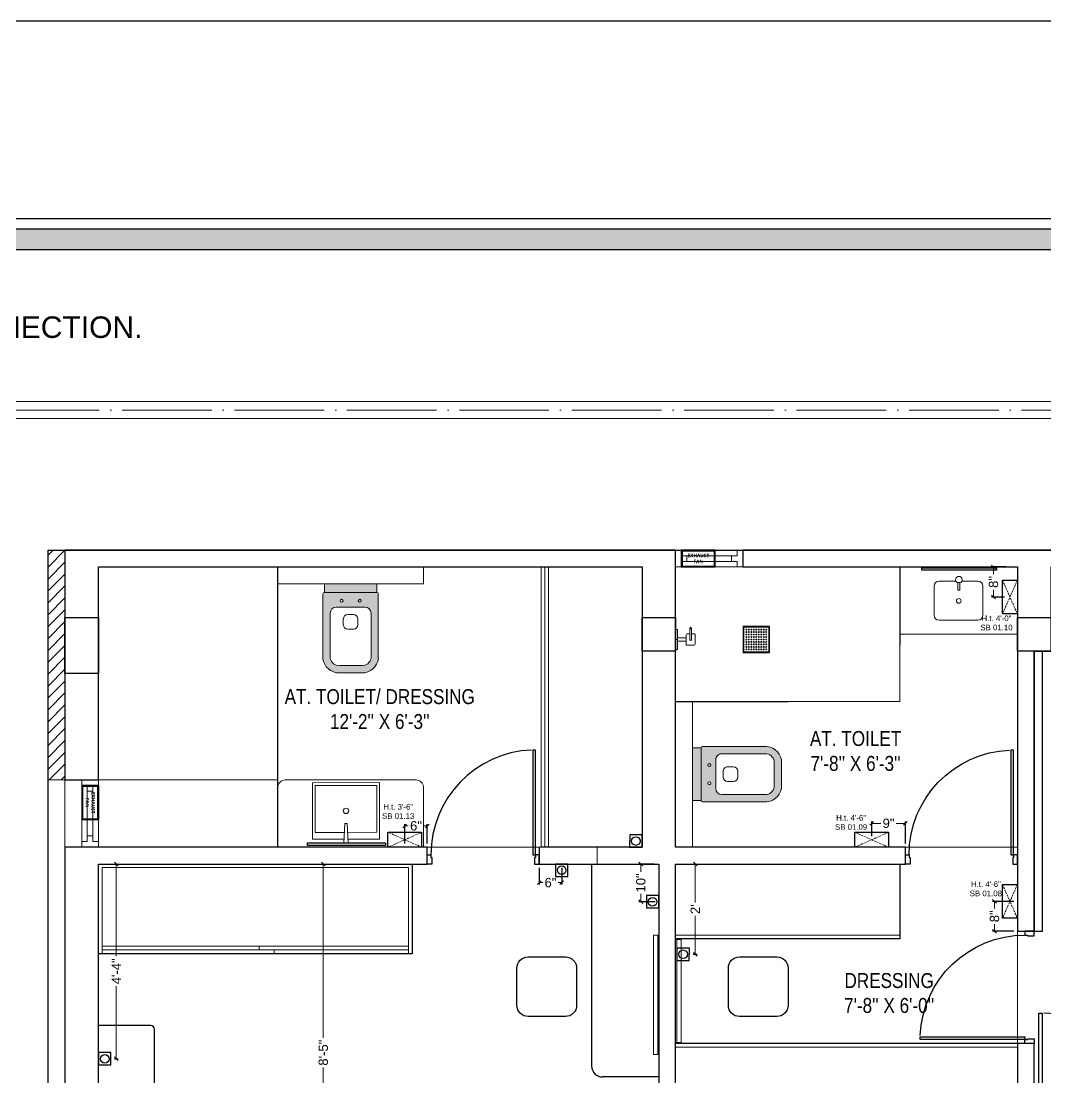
# Model space of a CAD drawing. Header units: millimetres. Extents: x 56222 to 3066687, y -650199 to -121287.
# Drawn here: x 148464.4 to 148738.7, y -179664.3 to -179381.5 of the extents above; entities that cross this region are included whole.
import ezdxf

# ---------------------------------------------------------------- set-up
doc = ezdxf.new("R2010")
doc.units = ezdxf.units.MM
doc.header["$MEASUREMENT"] = 0
doc.header["$PDMODE"] = 35
for name, pattern in [('ACAD_ISO04W100', [30, 24, -3, 0, -3]), ('DASHED', [0.75, 0.5, -0.25]), ('DASHED2', [0.375, 0.25, -0.125])]:
    doc.linetypes.add(name, pattern=pattern)
doc.layers.get('Defpoints').update_dxf_attribs({"color": 220})
doc.layers.add('AR DOOR', color=40, linetype='Continuous')
doc.layers.add('AR ELE-5', color=134, linetype='Continuous')
for name, color, linetype, lineweight in [('COLUMN', 1, 'Continuous', 30), ('dim05', 1, 'Continuous', 13), ('el', 7, 'Continuous', 20), ('ELEC-wires', 1, 'DASHED2', 13), ('Electrical', 84, 'Continuous', 30), ('ELEVATION ( SPIRAL STAIR )', 250, 'Continuous', 9), ('FIRST FLOOR', 7, 'Continuous', 9), ('FIRST FLOOR ( DW_RAIL )', 7, 'Continuous', 9), ('FIRST FLOOR ( TEXT )', 7, 'Continuous', 9), ('FIRST FLOOR_( PLine )_', 251, 'Continuous', 30), ('FURNITURE', 32, 'Continuous', 9), ('GROUND FLOOR', 7, 'Continuous', 9), ('GROUND FLOOR  ( DIM )', 7, 'Continuous', 9), ('NAME PLATE', 7, 'Continuous', 25), ('wall', 7, 'Continuous', 30), ('XX~SLAB ( BEAM )~ ( DIM )', 7, 'Continuous', 9)]:
    doc.layers.add(name, color=color, linetype=linetype, lineweight=lineweight)
doc.layers.add('XX~SLAB ( PLINE )', color=251, linetype='Continuous', plot=False)
doc.styles.add('Arial', font='arial.ttf')
doc.styles.add('KATHA', font='swissc.ttf')
doc.styles.get("Standard").update_dxf_attribs({"font": 'arial.ttf', "height": 6})
doc.dimstyles.new('ISO-25', dxfattribs={"dimtxt": 2.5, "dimasz": 1, "dimexe": 0.5, "dimexo": 1, "dimtad": 0, "dimdec": 1, "dimlunit": 4, "dimtxsty": 'Standard', "dimblk": 'OBLIQUE', "dimcen": 2.5, "dimclrd": 1, "dimclre": 1, "dimclrt": 5, "dimadec": 0, "dimazin": 0, "dimtfac": 1, "dimtdec": 1, "dimtmove": 0, "dimatfit": 3, "dimfxl": 1, "dimlwd": -1, "dimarcsym": 0})

# ---------------------------------------------------------------- blocks, each defined once
blk = doc.blocks.new('A$C744D1EC1')
at = {"layer": 'FURNITURE'}
for p, q in [((-2.26, -0.39), (-2.26, 0)), ((-2.26, -0.39), (-2.26, 0)), ((0, -0.39), (0, 0)), ((0, -0.39), (0, 0)), ((2.26, -0.39), (2.26, 0)), ((2.26, -0.39), (2.26, 0)), ((-2.26, -0.39), (2.26, -0.39)), ((-2.26, -0.39), (2.26, -0.39)), ((-0.39, -0.39), (-0.39, -2.36)), ((0.39, -0.39), (0.39, -2.36)), ((-1.26, -2.56), (-1.26, -4.14)), ((-1.06, -2.36), (1.06, -2.36)), ((-1.06, -4.33), (1.06, -4.33)), ((0, -3.15), (2.56, -3.15)), ((0, -3.55), (2.56, -3.55)), ((1.26, -2.56), (1.26, -3.15)), ((1.26, -3.55), (1.26, -4.14))]:
    blk.add_line(p, q, dxfattribs=at)
for points in [[(-2.96, -15.14), (-2.96, -20.86, 0.414214), (-2.86, -20.96), (2.86, -20.96, 0.414214), (2.96, -20.86), (2.96, -15.14, 0.414214), (2.86, -15.04), (-2.86, -15.04, 0.414214)], [(-2.76, -15.34), (-2.76, -20.66, 0.414214), (-2.66, -20.76), (2.66, -20.76, 0.414214), (2.76, -20.66), (2.76, -15.34, 0.414214), (2.66, -15.24), (-2.66, -15.24, 0.414214)]]:
    blk.add_lwpolyline(points, format="xyb", close=True, dxfattribs=at)
for centre, radius in [((2.56, -3.35), 0.197), ((-2.21, -15.79), 0.0985), ((-2.21, -16.34), 0.0985), ((-1.66, -15.79), 0.0985), ((-1.66, -16.34), 0.0985), ((-1.1, -15.79), 0.0985), ((-1.1, -16.34), 0.0985), ((-0.55, -15.79), 0.0985), ((-0.55, -16.34), 0.0985), ((0, -15.79), 0.0985), ((0, -16.34), 0.0985), ((0.55, -15.79), 0.0985), ((0.55, -16.34), 0.0985), ((1.1, -15.79), 0.0985), ((1.1, -16.34), 0.0985), ((1.66, -15.79), 0.0985), ((1.66, -16.34), 0.0985), ((2.21, -15.79), 0.0985), ((2.21, -16.34), 0.0985), ((-2.21, -16.9), 0.0985), ((-2.21, -17.45), 0.0985), ((-2.21, -18), 0.0985), ((-2.21, -18.55), 0.0985), ((-1.66, -16.9), 0.0985), ((-1.66, -17.45), 0.0985), ((-1.66, -18), 0.0985), ((-1.66, -18.55), 0.0985), ((-1.1, -16.9), 0.0985), ((-1.1, -17.45), 0.0985), ((-1.1, -18), 0.0985), ((-1.1, -18.55), 0.0985), ((-0.55, -16.9), 0.0985), ((-0.55, -17.45), 0.0985), ((-0.55, -18), 0.0985), ((-0.55, -18.55), 0.0985), ((0, -16.9), 0.0985), ((0, -17.45), 0.0985), ((0, -18), 0.0985), ((0, -18.55), 0.0985), ((0.55, -16.9), 0.0985), ((0.55, -17.45), 0.0985), ((0.55, -18), 0.0985), ((0.55, -18.55), 0.0985), ((1.1, -16.9), 0.0985), ((1.1, -17.45), 0.0985), ((1.1, -18), 0.0985), ((1.1, -18.55), 0.0985), ((1.66, -16.9), 0.0985), ((1.66, -17.45), 0.0985), ((1.66, -18), 0.0985), ((1.66, -18.55), 0.0985), ((2.21, -16.9), 0.0985), ((2.21, -17.45), 0.0985), ((2.21, -18), 0.0985), ((2.21, -18.55), 0.0985), ((-2.21, -19.1), 0.0985), ((-2.21, -19.66), 0.0985), ((-2.21, -20.21), 0.0985), ((-1.66, -19.1), 0.0985), ((-1.66, -19.66), 0.0985), ((-1.66, -20.21), 0.0985), ((-1.1, -19.1), 0.0985), ((-1.1, -19.66), 0.0985), ((-1.1, -20.21), 0.0985), ((-0.55, -19.1), 0.0985), ((-0.55, -19.66), 0.0985), ((-0.55, -20.21), 0.0985), ((0, -19.1), 0.0985), ((0, -19.66), 0.0985), ((0, -20.21), 0.0985), ((0.55, -19.1), 0.0985), ((0.55, -19.66), 0.0985), ((0.55, -20.21), 0.0985), ((1.1, -19.1), 0.0985), ((1.1, -19.66), 0.0985), ((1.1, -20.21), 0.0985), ((1.66, -19.1), 0.0985), ((1.66, -19.66), 0.0985), ((1.66, -20.21), 0.0985), ((2.21, -19.1), 0.0985), ((2.21, -19.66), 0.0985), ((2.21, -20.21), 0.0985)]:
    blk.add_circle(centre, radius, dxfattribs=at)
for centre, start, end in [((-1.06, -2.56), 90, 180), ((-1.06, -4.14), 180, 270), ((0, -3.35), 90, 270), ((1.06, -2.56), 0, 90), ((1.06, -4.14), 270, 0)]:
    blk.add_arc(centre, 0.197, start, end, dxfattribs=at)
blk = doc.blocks.new('LAYOUT FILE')
at = {"layer": 'NAME PLATE', "true_color": 0xd39e00}
h = blk.add_hatch(color=42, dxfattribs=at)
h.paths.add_polyline_path([(3346889.83, -513806.18), (3346889.83, -514260.7), (3347535.56, -514260.7), (3347535.56, -513806.18)])
h.paths.add_polyline_path([(3346894.36, -513810.71), (3347531.03, -513810.71), (3347531.03, -514256.17), (3346894.36, -514256.17)], flags=16)
at = {"layer": 'NAME PLATE', "color": 42, "true_color": 0xd39e00}
for points in [[(3346887.56, -513803.91), (3347537.83, -513803.91), (3347537.83, -514262.96), (3346887.56, -514262.96)], [(3346889.83, -513806.18), (3347535.56, -513806.18), (3347535.56, -514260.7), (3346889.83, -514260.7)], [(3346894.36, -513810.71), (3347531.03, -513810.71), (3347531.03, -514256.17), (3346894.36, -514256.17)]]:
    blk.add_lwpolyline(points, close=True, dxfattribs=at)
blk = doc.blocks.new('*U255')
for points in [[(0, 0), (0, 1120), (-30, 1120), (-30, 0)], [(40, 0), (0, 0), (0, -30), (-10, -30), (-10, -100), (40, -100)], [(-1160, 0), (-1120, 0), (-1120, -30), (-1110, -30), (-1110, -100), (-1160, -100)]]:
    blk.add_lwpolyline(points, close=True)
at = {"layer": 'AR ELE-5', "linetype": 'ByBlock', "ltscale": 15}
blk.add_arc((2, -1), 1122, 92.373, 179.9653, dxfattribs=at)
blk = doc.blocks.new('*U256')
for points in [[(-1160, 0), (-1120, 0), (-1120, 30), (-1110, 30), (-1110, 100), (-1160, 100)], [(40, 0), (0, 0), (0, 30), (-10, 30), (-10, 100), (40, 100)], [(0, 0), (0, -1120), (-30, -1120), (-30, 0)]]:
    blk.add_lwpolyline(points, close=True)
at = {"layer": 'AR ELE-5', "linetype": 'ByBlock', "ltscale": 15}
blk.add_arc((1.6, 0.7), 1121.6, 180.03474, 267.62699, dxfattribs=at)
blk = doc.blocks.new('*U266')
for points in [[(-40, 0), (0, 0), (0, 30), (10, 30), (10, 100), (-40, 100)], [(0, 0), (0, -1120), (30, -1120), (30, 0)], [(1160, 0), (1120, 0), (1120, 30), (1110, 30), (1110, 100), (1160, 100)]]:
    blk.add_lwpolyline(points, close=True)
at = {"layer": 'AR ELE-5', "linetype": 'ByBlock', "ltscale": 15}
blk.add_arc((-2, 1), 1122, 272.373, 359.9653, dxfattribs=at)
blk = doc.blocks.new('A$C3EC62B37')
at = {"layer": 'FURNITURE', "lineweight": 30, "ltscale": 0.25, "true_color": 0xffffff}
h = blk.add_hatch(color=7, dxfattribs=at)
h.dxf.hatch_style = 1
h.paths.add_polyline_path([(-12.22, 0), (-12.22, 2.35), (-26.26, 2.35), (-26.26, 0)])
h.paths.add_polyline_path([(-26.26, 2.35), (-12.22, 2.35, 0.414214), (-11.83, 2.74), (-11.83, 19.96, 0.388639), (-16.24, 23.87), (-22.38, 23.87, 0.379499), (-26.65, 19.96), (-26.65, 2.74, 0.414214)])
h.paths.add_polyline_path([(-15.35, 6.26), (-23.13, 6.26, -0.414214), (-24.7, 7.83), (-24.7, 19.96, -0.349567), (-22.37, 21.91), (-16.24, 21.91, -0.364948), (-13.78, 19.96), (-13.78, 7.83, -0.414214)], flags=16)
h.paths.add_polyline_path([(-18.46, 8.22), (-20.02, 8.22, -0.414214), (-21.2, 9.39), (-21.2, 10.96, -0.414214), (-20.02, 12.13), (-18.46, 12.13, -0.414214), (-17.28, 10.96), (-17.28, 9.39, -0.414214)], flags=0)
h.paths.add_polyline_path([(-22.06, 4.53, -1), (-21.27, 4.53, -1)], flags=16)
at = {"layer": 'FURNITURE', "color": 0, "linetype": 'ByBlock', "lineweight": -2}
for p, q in [((-22.24, 23.87), (-16.24, 23.87)), ((-26.65, 2.74), (-26.65, 19.96)), ((-24.7, 7.83), (-24.7, 19.96)), ((-22.24, 21.91), (-16.24, 21.91)), ((-13.78, 7.83), (-13.78, 19.96)), ((-11.83, 2.74), (-11.83, 19.96)), ((-20.02, 12.13), (-18.46, 12.13)), ((-21.2, 9.39), (-21.2, 10.96)), ((-17.28, 9.39), (-17.28, 10.96)), ((-23.13, 6.26), (-15.35, 6.26)), ((-20.02, 8.22), (-18.46, 8.22)), ((-26.26, 2.35), (-12.22, 2.35)), ((-26.26, 2.35), (-26.26, 0)), ((-26.26, 0), (-12.22, 0)), ((-26.26, 0), (-12.22, 0)), ((-12.22, 2.35), (-12.22, 0))]:
    blk.add_line(p, q, dxfattribs=at)
for centre in [(-21.66, 4.53), (-16.81, 4.53)]:
    blk.add_circle(centre, 0.391, dxfattribs=at)
for centre, radius, start, end in [((-22.31, 19.5), 4.37, 89.0873, 174.0395), ((-16.17, 19.5), 4.37, 5.9605, 90.9127), ((-22.31, 19.48), 2.44, 88.437, 168.6348), ((-16.17, 19.48), 2.44, 11.3652, 91.563), ((-20.02, 10.96), 1.17, 90, 180), ((-18.46, 10.96), 1.17, 0, 90), ((-20.02, 9.39), 1.17, 180, 270), ((-18.46, 9.39), 1.17, 270, 0), ((-23.13, 7.83), 1.57, 180, 270), ((-15.35, 7.83), 1.57, 270, 0), ((-26.26, 2.74), 0.391, 180, 270), ((-12.22, 2.74), 0.391, 270, 0)]:
    blk.add_arc(centre, radius, start, end, dxfattribs=at)
blk = doc.blocks.new('6616')
at = {"color": 242, "linetype": 'DASHED', "true_color": 0xcd2027}
for p, q in [((386784.79, -36915.77), (386775.78, -36911.78)), ((386784.79, -36911.78), (386775.78, -36915.77))]:
    blk.add_line(p, q, dxfattribs=at)
at = {"layer": 'ELEC-wires', "color": 5, "linetype": 'ByBlock', "lineweight": 30, "ltscale": 4}
blk.add_lwpolyline([(386775.78, -36911.78), (386784.79, -36911.78), (386784.79, -36915.77), (386775.78, -36915.77)], close=True, dxfattribs=at)
blk = doc.blocks.new('_Oblique')
at = {"layer": 'wall', "color": 0, "lineweight": -2}
blk.add_line((-0.5, -0.5), (0.5, 0.5), dxfattribs=at)
blk = doc.blocks.new('*D1132')
at = {"layer": 'Defpoints', "color": 0, "lineweight": 30, "transparency": 16777216}
for p in [(148603.12, -179607.1), (148609.12, -179607.1), (148609.12, -179612.09)]:
    blk.add_point(p, dxfattribs=at)
at = {"layer": 'dim05', "color": 1, "linetype": 'Continuous', "lineweight": -2, "transparency": 16777216}
for p, q in [((148603.12, -179608.1), (148603.12, -179612.59)), ((148609.12, -179608.1), (148609.12, -179612.59))]:
    blk.add_line(p, q, dxfattribs=at)
at = {"layer": 'dim05', "color": 1, "linetype": 'Continuous', "transparency": 16777216}
for p, q in [((148603.12, -179612.09), (148604.05, -179612.09)), ((148609.12, -179612.09), (148608.18, -179612.09))]:
    blk.add_line(p, q, dxfattribs=at)
at = {"layer": 'dim05', "color": 1, "transparency": 16777216, "rotation": 180}
blk.add_blockref('_Oblique', (148603.12, -179612.09), dxfattribs=at)
at = {"layer": 'dim05', "color": 1, "transparency": 16777216}
blk.add_blockref('_Oblique', (148609.12, -179612.09), dxfattribs=at)
at = {"layer": 'dim05', "color": 5, "lineweight": 25, "transparency": 16777216, "insert": (148606.12, -179612.09), "char_height": 2.5, "attachment_point": 5, "style": 'Arial'}
blk.add_mtext('6"', dxfattribs=at)
blk = doc.blocks.new('*D1133')
at = {"layer": 'Defpoints', "color": 0, "lineweight": 30, "transparency": 16777216}
for p in [(148567.11, -179596.9), (148567.11, -179602.6), (148573.12, -179602.6)]:
    blk.add_point(p, dxfattribs=at)
at = {"layer": 'dim05', "color": 1, "linetype": 'Continuous', "lineweight": -2, "transparency": 16777216}
for p, q in [((148567.11, -179601.6), (148567.11, -179596.4)), ((148573.12, -179601.6), (148573.12, -179596.4))]:
    blk.add_line(p, q, dxfattribs=at)
at = {"layer": 'dim05', "color": 1, "linetype": 'Continuous', "transparency": 16777216}
for p, q in [((148567.11, -179596.9), (148568.05, -179596.9)), ((148573.12, -179596.9), (148572.18, -179596.9))]:
    blk.add_line(p, q, dxfattribs=at)
at = {"layer": 'dim05', "color": 1, "transparency": 16777216, "rotation": 180}
blk.add_blockref('_Oblique', (148567.11, -179596.9), dxfattribs=at)
at = {"layer": 'dim05', "color": 1, "transparency": 16777216}
blk.add_blockref('_Oblique', (148573.12, -179596.9), dxfattribs=at)
at = {"layer": 'dim05', "color": 5, "lineweight": 25, "transparency": 16777216, "insert": (148570.11, -179596.9), "char_height": 2.5, "attachment_point": 5, "style": 'Arial'}
blk.add_mtext('6"', dxfattribs=at)
blk = doc.blocks.new('*D1134')
at = {"layer": 'Defpoints', "color": 0, "lineweight": 30, "transparency": 16777216}
for p in [(148724.99, -179617.1), (148731.12, -179617.1), (148731.12, -179625.1)]:
    blk.add_point(p, dxfattribs=at)
at = {"layer": 'dim05', "color": 1, "linetype": 'Continuous', "lineweight": -2, "transparency": 16777216}
for p, q in [((148730.12, -179617.1), (148724.49, -179617.1)), ((148730.12, -179625.1), (148724.49, -179625.1))]:
    blk.add_line(p, q, dxfattribs=at)
at = {"layer": 'dim05', "color": 1, "linetype": 'Continuous', "transparency": 16777216}
for p, q in [((148724.99, -179617.1), (148724.99, -179619.04)), ((148724.99, -179625.1), (148724.99, -179623.17))]:
    blk.add_line(p, q, dxfattribs=at)
at = {"layer": 'dim05', "color": 1, "transparency": 16777216}
for p, rotation in [((148724.99, -179617.1), 90), ((148724.99, -179625.1), 270)]:
    blk.add_blockref('_Oblique', p, dxfattribs=dict(at, rotation=rotation))
at = {"layer": 'dim05', "color": 5, "lineweight": 25, "transparency": 16777216, "insert": (148724.99, -179621.1), "char_height": 2.5, "attachment_point": 5, "rotation": 90, "style": 'Arial'}
blk.add_mtext('8"', dxfattribs=at)
blk = doc.blocks.new('A$C1B9B2090')
at = {"layer": 'Electrical', "ltscale": 10}
blk.add_line((0, 4.97), (10.08, 4.97), dxfattribs=at)
at = {"layer": 'Electrical', "ltscale": 2}
for points in [[(0, 0), (10.08, 0), (10.08, 4.97), (0, 4.97)], [(0.25, 0.25), (9.83, 0.25), (9.83, 4.72), (0.25, 4.72)]]:
    blk.add_lwpolyline(points, close=True, dxfattribs=at)
at = {"layer": 'Electrical', "ltscale": 2, "insert": (1.5, 3.92), "char_height": 1.05, "width": 7.1646, "attachment_point": 1}
blk.add_mtext('\\pxqc;{\\fMalgun Gothic|b1|i0|c0|p34;\\W5.565;\\C0;\\W1;EXHAUST \\P\\W7.7995;\\W1;FAN}', dxfattribs=at)
blk = doc.blocks.new('*D1167')
at = {"layer": 'Defpoints', "color": 0, "lineweight": 30, "transparency": 16777216}
for p in [(148701.12, -179596.22), (148692.12, -179600.61), (148701.12, -179602.6)]:
    blk.add_point(p, dxfattribs=at)
at = {"layer": 'dim05', "color": 1, "linetype": 'Continuous', "lineweight": -2, "transparency": 16777216}
for p, q in [((148692.12, -179599.61), (148692.12, -179595.72)), ((148701.12, -179601.6), (148701.12, -179595.72))]:
    blk.add_line(p, q, dxfattribs=at)
at = {"layer": 'dim05', "color": 1, "linetype": 'Continuous', "transparency": 16777216}
for p, q in [((148692.12, -179596.22), (148694.55, -179596.22)), ((148701.12, -179596.22), (148698.68, -179596.22))]:
    blk.add_line(p, q, dxfattribs=at)
at = {"layer": 'dim05', "color": 1, "transparency": 16777216, "rotation": 180}
blk.add_blockref('_Oblique', (148692.12, -179596.22), dxfattribs=at)
at = {"layer": 'dim05', "color": 1, "transparency": 16777216}
blk.add_blockref('_Oblique', (148701.12, -179596.22), dxfattribs=at)
at = {"layer": 'dim05', "color": 5, "lineweight": 25, "transparency": 16777216, "insert": (148696.62, -179596.22), "char_height": 2.5, "attachment_point": 5, "style": 'Arial'}
blk.add_mtext('9"', dxfattribs=at)
blk = doc.blocks.new('*D1168')
at = {"layer": 'Defpoints', "color": 0, "lineweight": 30, "transparency": 16777216}
for p in [(148724.72, -179527.6), (148728.98, -179527.6), (148728.66, -179535.64)]:
    blk.add_point(p, dxfattribs=at)
at = {"layer": 'dim05', "color": 1, "linetype": 'Continuous', "lineweight": -2, "transparency": 16777216}
for p, q in [((148727.98, -179527.6), (148724.22, -179527.6)), ((148727.66, -179535.64), (148724.22, -179535.64))]:
    blk.add_line(p, q, dxfattribs=at)
at = {"layer": 'dim05', "color": 1, "linetype": 'Continuous', "transparency": 16777216}
for p, q in [((148724.72, -179527.6), (148724.72, -179529.56)), ((148724.72, -179535.64), (148724.72, -179533.69))]:
    blk.add_line(p, q, dxfattribs=at)
at = {"layer": 'dim05', "color": 1, "transparency": 16777216}
for p, rotation in [((148724.72, -179527.6), 90), ((148724.72, -179535.64), 270)]:
    blk.add_blockref('_Oblique', p, dxfattribs=dict(at, rotation=rotation))
at = {"layer": 'dim05', "color": 5, "lineweight": 25, "transparency": 16777216, "insert": (148724.72, -179531.62), "char_height": 2.5, "attachment_point": 5, "rotation": 90, "style": 'Arial'}
blk.add_mtext('8"', dxfattribs=at)
blk = doc.blocks.new('*D1101')
at = {"layer": 'Defpoints', "color": 0, "lineweight": 30, "transparency": 16777216}
for p in [(148488.43, -179607.1), (148489.86, -179607.1), (148488.43, -179659.23)]:
    blk.add_point(p, dxfattribs=at)
at = {"layer": 'dim05', "color": 1, "linetype": 'Continuous', "lineweight": -2, "transparency": 16777216}
for p, q in [((148489.43, -179607.1), (148490.36, -179607.1)), ((148489.43, -179659.23), (148490.36, -179659.23))]:
    blk.add_line(p, q, dxfattribs=at)
at = {"layer": 'dim05', "color": 1, "linetype": 'Continuous', "transparency": 16777216}
for p, q in [((148489.86, -179607.1), (148489.86, -179631.81)), ((148489.86, -179659.23), (148489.86, -179639.81))]:
    blk.add_line(p, q, dxfattribs=at)
at = {"layer": 'dim05', "color": 1, "transparency": 16777216}
for p, rotation in [((148489.86, -179607.1), 90), ((148489.86, -179659.23), 270)]:
    blk.add_blockref('_Oblique', p, dxfattribs=dict(at, rotation=rotation))
at = {"layer": 'dim05', "color": 5, "lineweight": 25, "transparency": 16777216, "insert": (148489.86, -179635.81), "char_height": 2.5, "attachment_point": 5, "rotation": 90, "style": 'Arial'}
blk.add_mtext('4\'-4"', dxfattribs=at)
blk = doc.blocks.new('*D1102')
at = {"layer": 'Defpoints', "color": 0, "lineweight": 30, "transparency": 16777216}
for p in [(148634.91, -179607.1), (148630.31, -179617.21), (148635.12, -179617.21)]:
    blk.add_point(p, dxfattribs=at)
at = {"layer": 'dim05', "color": 1, "linetype": 'Continuous', "lineweight": -2, "transparency": 16777216}
for p, q in [((148633.91, -179607.1), (148629.81, -179607.1)), ((148634.12, -179617.21), (148629.81, -179617.21))]:
    blk.add_line(p, q, dxfattribs=at)
at = {"layer": 'dim05', "color": 1, "linetype": 'Continuous', "transparency": 16777216}
for p, q in [((148630.31, -179607.1), (148630.31, -179609.24)), ((148630.31, -179617.21), (148630.31, -179615.07))]:
    blk.add_line(p, q, dxfattribs=at)
at = {"layer": 'dim05', "color": 1, "transparency": 16777216}
for p, rotation in [((148630.31, -179607.1), 90), ((148630.31, -179617.21), 270)]:
    blk.add_blockref('_Oblique', p, dxfattribs=dict(at, rotation=rotation))
at = {"layer": 'dim05', "color": 5, "lineweight": 25, "transparency": 16777216, "insert": (148630.31, -179612.16), "char_height": 2.5, "attachment_point": 5, "rotation": 90, "style": 'Arial'}
blk.add_mtext('10"', dxfattribs=at)
blk = doc.blocks.new('*D1103')
at = {"layer": 'Defpoints', "color": 0, "lineweight": 30, "transparency": 16777216}
for p in [(148643.28, -179607.1), (148644.87, -179607.1), (148643.28, -179631.27)]:
    blk.add_point(p, dxfattribs=at)
at = {"layer": 'dim05', "color": 1, "linetype": 'Continuous', "lineweight": -2, "transparency": 16777216}
for p, q in [((148644.28, -179607.1), (148645.37, -179607.1)), ((148644.28, -179631.27), (148645.37, -179631.27))]:
    blk.add_line(p, q, dxfattribs=at)
at = {"layer": 'dim05', "color": 1, "linetype": 'Continuous', "transparency": 16777216}
for p, q in [((148644.87, -179607.1), (148644.87, -179617.39)), ((148644.87, -179631.27), (148644.87, -179620.98))]:
    blk.add_line(p, q, dxfattribs=at)
at = {"layer": 'dim05', "color": 1, "transparency": 16777216}
for p, rotation in [((148644.87, -179607.1), 90), ((148644.87, -179631.27), 270)]:
    blk.add_blockref('_Oblique', p, dxfattribs=dict(at, rotation=rotation))
at = {"layer": 'dim05', "color": 5, "lineweight": 25, "transparency": 16777216, "insert": (148644.87, -179619.19), "char_height": 2.5, "attachment_point": 5, "rotation": 90, "style": 'Arial'}
blk.add_mtext("2'", dxfattribs=at)
blk = doc.blocks.new('*D1109')
at = {"layer": 'Defpoints', "color": 0, "lineweight": 30, "transparency": 16777216}
for p in [(148542.12, -179607.1), (148545.3, -179607.1), (148542.12, -179708.1)]:
    blk.add_point(p, dxfattribs=at)
at = {"layer": 'dim05', "color": 1, "linetype": 'Continuous', "lineweight": -2, "transparency": 16777216}
for p, q in [((148543.12, -179607.1), (148545.8, -179607.1)), ((148543.12, -179708.1), (148545.8, -179708.1))]:
    blk.add_line(p, q, dxfattribs=at)
at = {"layer": 'dim05', "color": 1, "linetype": 'Continuous', "transparency": 16777216}
for p, q in [((148545.3, -179607.1), (148545.3, -179653.65)), ((148545.3, -179708.1), (148545.3, -179661.55))]:
    blk.add_line(p, q, dxfattribs=at)
at = {"layer": 'dim05', "color": 1, "transparency": 16777216}
for p, rotation in [((148545.3, -179607.1), 90), ((148545.3, -179708.1), 270)]:
    blk.add_blockref('_Oblique', p, dxfattribs=dict(at, rotation=rotation))
at = {"layer": 'dim05', "color": 5, "lineweight": 25, "transparency": 16777216, "insert": (148545.3, -179657.6), "char_height": 2.5, "attachment_point": 5, "rotation": 90, "style": 'Arial'}
blk.add_mtext('8\'-5"', dxfattribs=at)

msp = doc.modelspace()

# ---------------------------------------------------------------- hatches: boundary and pattern name
at = {"layer": 'GROUND FLOOR  ( DIM )'}
h = msp.add_hatch(dxfattribs=at)
h.set_pattern_fill('ANSI31', color=256, scale=18, style=0)
h.set_pattern_definition([(45, (10208.254, -12289.054), (-1.590990258, 1.590990258), [])])
h.paths.add_polyline_path([(148471.6157, -179523.1031), (148476.1157, -179523.1031), (148476.1157, -179584.6031), (148471.6157, -179584.6031)])

# ---------------------------------------------------------------- linework, layer by layer
at = {"layer": 'COLUMN'}
for points in [[(148476.1157, -179541.1031), (148485.1157, -179541.1031), (148485.1157, -179556.1031), (148476.1157, -179556.1031)], [(148630.6157, -179541.1031), (148639.6157, -179541.1031), (148639.6157, -179550.1031), (148630.6157, -179550.1031)], [(148731.1157, -179541.1031), (148740.1157, -179541.1031), (148740.1157, -179550.1031), (148731.1157, -179550.1031)]]:
    msp.add_lwpolyline(points, close=True, dxfattribs=at)
at = {"layer": 'ELEVATION ( SPIRAL STAIR )', "color": 5}
for points in [[(148633.7152, -179626.144), (148634.8657, -179626.144), (148634.8657, -179658.1031), (148633.7152, -179658.1031)], [(148639.9666, -179627.2947), (148641.1171, -179627.2947), (148641.1171, -179654.913), (148639.9666, -179654.913)]]:
    msp.add_lwpolyline(points, close=True, dxfattribs=at)
at = {"layer": 'FIRST FLOOR'}
for p, q in [((148476.1157, -179523.1031), (148476.1157, -179833.6031)), ((148476.1157, -179523.1031), (148876.6157, -179523.1031)), ((148639.6157, -179602.6031), (148639.6157, -179523.1031)), ((148657.6157, -179527.6031), (148657.6157, -179523.1031)), ((148485.1157, -179602.6031), (148485.1157, -179527.6031)), ((148485.1157, -179527.6031), (148630.6157, -179527.6031)), ((148630.6157, -179602.6031), (148630.6157, -179527.6031)), ((148639.6157, -179527.6031), (148731.1157, -179527.6031)), ((148731.1157, -179679.1031), (148731.1157, -179527.6031)), ((148735.6157, -179625.1031), (148735.6157, -179550.1031)), ((148476.1157, -179584.6031), (148485.1157, -179584.6031)), ((148476.1157, -179602.6031), (148630.6157, -179602.6031)), ((148573.1157, -179607.1031), (148573.1157, -179602.6031)), ((148618.6157, -179607.1031), (148618.6157, -179602.6031)), ((148639.6157, -179602.6031), (148731.1157, -179602.6031)), ((148701.1157, -179607.1031), (148701.1157, -179602.6031)), ((148485.1157, -179793.1031), (148485.1157, -179607.1031)), ((148485.1157, -179607.1031), (148573.1157, -179607.1031)), ((148603.1157, -179607.1031), (148635.1157, -179607.1031)), ((148635.1157, -179607.1031), (148635.1157, -179683.6031)), ((148639.6157, -179607.1031), (148701.1157, -179607.1031)), ((148639.6157, -179607.1031), (148639.6157, -179679.1031)), ((148731.1157, -179625.1031), (148735.6157, -179625.1031)), ((148731.1157, -179655.1031), (148735.6157, -179655.1031)), ((148735.6157, -179683.6031), (148735.6157, -179655.1031))]:
    msp.add_line(p, q, dxfattribs=at)
at = {"layer": 'FIRST FLOOR', "ltscale": 0.7}
msp.add_lwpolyline([(148635.1157, -179833.6031), (148635.1157, -179869.6031), (148471.6157, -179869.6031), (148471.6157, -179523.1031), (148476.1157, -179523.1031)], dxfattribs=at)
at = {"layer": 'FIRST FLOOR ( DW_RAIL )'}
for points in [[(148657.6157, -179523.1031), (148656.1157, -179523.1031), (148656.1157, -179524.6031), (148654.6157, -179524.6031), (148654.6157, -179526.1031), (148642.6157, -179526.1031), (148642.6157, -179524.6031), (148641.1157, -179524.6031), (148641.1157, -179523.1031), (148639.6157, -179523.1031), (148639.6157, -179527.6031), (148641.1157, -179527.6031), (148641.1157, -179526.1031), (148642.6157, -179526.1031), (148642.6157, -179524.6031), (148654.6157, -179524.6031), (148654.6157, -179526.1031), (148656.1157, -179526.1031), (148656.1157, -179527.6031), (148657.6157, -179527.6031), (148657.6157, -179523.1031), (148639.6157, -179523.1031), (148639.6157, -179527.6031), (148657.6157, -179527.6031)], [(148480.6157, -179584.6031), (148480.6157, -179586.1031), (148482.1157, -179586.1031), (148482.1157, -179587.6031), (148483.6157, -179587.6031), (148483.6157, -179599.6031), (148482.1157, -179599.6031), (148482.1157, -179601.1031), (148480.6157, -179601.1031), (148480.6157, -179602.6031), (148485.1157, -179602.6031), (148485.1157, -179601.1031), (148483.6157, -179601.1031), (148483.6157, -179599.6031), (148482.1157, -179599.6031), (148482.1157, -179587.6031), (148483.6157, -179587.6031), (148483.6157, -179586.1031), (148485.1157, -179586.1031), (148485.1157, -179584.6031), (148480.6157, -179584.6031), (148480.6157, -179602.6031), (148485.1157, -179602.6031), (148485.1157, -179584.6031)]]:
    msp.add_lwpolyline(points, close=True, dxfattribs=at)
at = {"layer": 'FIRST FLOOR_( PLine )_'}
for p, q in [((148639.6157, -179523.1031), (148476.1157, -179523.1031)), ((148476.1157, -179523.1031), (148476.1157, -179584.6031)), ((148639.6157, -179602.6031), (148639.6157, -179523.1031)), ((148485.1157, -179527.6031), (148630.6157, -179527.6031)), ((148485.1157, -179584.6031), (148485.1157, -179527.6031)), ((148630.6157, -179527.6031), (148630.6157, -179602.6031)), ((148476.1157, -179584.6031), (148485.1157, -179584.6031)), ((148603.1157, -179602.6031), (148603.1157, -179607.1031)), ((148630.6157, -179602.6031), (148603.6157, -179602.6031)), ((148701.1157, -179602.6031), (148639.6157, -179602.6031)), ((148701.1157, -179607.1031), (148701.1157, -179602.6031)), ((148603.1157, -179607.1031), (148635.1157, -179607.1031)), ((148635.1157, -179607.1031), (148635.1157, -179683.6031)), ((148639.6157, -179679.1031), (148639.6157, -179607.1031)), ((148639.6157, -179607.1031), (148701.1157, -179607.1031)), ((148735.6157, -179655.1031), (148731.1157, -179655.1031)), ((148731.1157, -179655.1031), (148731.1157, -179679.1031)), ((148735.6157, -179683.6031), (148735.6157, -179655.1031))]:
    msp.add_line(p, q, dxfattribs=at)
msp.add_lwpolyline([(148740.1157, -179527.6031), (148771.6157, -179527.6031), (148771.6157, -179523.1031), (148657.6157, -179523.1031), (148657.6157, -179527.6031), (148731.1157, -179527.6031), (148731.1157, -179625.1031), (148735.6157, -179625.1031), (148735.6157, -179550.1031), (148740.1157, -179550.1031)], close=True, dxfattribs=at)
for points in [[(148485.1157, -179607.1031), (148573.1157, -179607.1031), (148573.1157, -179602.6031), (148476.1157, -179602.6031), (148476.1157, -179607.1031)], [(148476.1157, -179607.1031), (148476.1157, -179766.1031), (148485.1157, -179766.1031), (148485.1157, -179607.1031)]]:
    msp.add_lwpolyline(points, dxfattribs=at)
at = {"layer": 'FURNITURE', "color": 5, "lineweight": 30, "ltscale": 10000}
for p, q in [((148533.1157, -179602.6031), (148533.1157, -179527.6031)), ((148699.6157, -179527.6031), (148699.6157, -179548.5139)), ((148639.6157, -179563.6031), (148669.7238, -179563.6031))]:
    msp.add_line(p, q, dxfattribs=at)
at = {"layer": 'FURNITURE'}
for p, q in [((148603.6157, -179602.6031), (148603.6157, -179527.6031)), ((148604.6157, -179602.6031), (148604.6157, -179527.6031)), ((148605.6157, -179602.6031), (148605.6157, -179527.6031)), ((148699.6157, -179563.6031), (148699.6157, -179527.6031)), ((148731.1157, -179527.6031), (148699.6157, -179527.6031)), ((148699.6157, -179527.6031), (148699.6157, -179544.4104)), ((148731.1157, -179545.6089), (148731.1157, -179527.6031)), ((148699.6157, -179545.6089), (148731.1157, -179545.6089)), ((148699.6157, -179563.6031), (148639.6157, -179563.6031)), ((148486.1157, -179608.0075), (148568.1157, -179608.0075)), ((148486.1157, -179631.0075), (148486.1157, -179608.0075)), ((148568.1157, -179608.1031), (148568.1157, -179631.1031)), ((148699.6166, -179626.1031), (148639.6157, -179626.1031)), ((148568.1157, -179629.1031), (148486.1157, -179629.1031)), ((148568.1157, -179630.1031), (148486.1157, -179630.1031)), ((148528.1157, -179629.1031), (148528.1157, -179630.1031)), ((148532.1157, -179630.1031), (148532.1157, -179631.1031)), ((148731.1157, -179656.1031), (148639.6157, -179656.1031))]:
    msp.add_line(p, q, dxfattribs=at)
at = {"layer": 'FURNITURE', "lineweight": 30}
for p, q in [((148617.1157, -179607.1031), (148617.1157, -179661.1031)), ((148699.6166, -179607.1548), (148699.6166, -179627.1548)), ((148699.6166, -179627.1031), (148639.6157, -179627.1031)), ((148499.1157, -179650.354), (148485.1157, -179650.354)), ((148500.1157, -179668.1031), (148500.1157, -179651.354)), ((148731.1157, -179655.1031), (148639.6157, -179655.1031)), ((148635.1157, -179664.1031), (148620.1157, -179664.1031))]:
    msp.add_line(p, q, dxfattribs=at)
at = {"layer": 'FURNITURE'}
for points in [[(148572.1157, -179532.1031), (148572.1157, -179527.6031), (148533.1157, -179527.6031), (148533.1157, -179532.1031)], [(148715.1538, -179531.73), (148715.1538, -179533.8322), (148715.6902, -179533.8322), (148715.6901, -179531.73)], [(148715.1538, -179531.73), (148715.1538, -179533.8322), (148715.6902, -179533.8322), (148715.6901, -179531.73)], [(148644.1157, -179602.5093), (148639.6157, -179602.5093), (148639.6157, -179563.6031), (148644.1157, -179563.6031)], [(148533.1157, -179584.6031), (148533.1157, -179602.6031), (148485.1157, -179602.6031), (148485.1157, -179584.6031)], [(148551.08, -179596.2202), (148551.6516, -179596.2198), (148551.9095, -179601.5166), (148550.8293, -179601.5173)]]:
    msp.add_lwpolyline(points, close=True, dxfattribs=at)
at = {"layer": 'FURNITURE', "color": 5, "lineweight": 30, "ltscale": 10000}
for points in [[(148705.5295, -179527.8582), (148725.4975, -179527.8582), (148725.4975, -179528.4175), (148705.5295, -179528.4175)], [(148541.0755, -179601.3969), (148561.943, -179601.3969), (148561.943, -179602.1353), (148541.0755, -179602.1353)]]:
    msp.add_lwpolyline(points, close=True, dxfattribs=at)
at = {"layer": 'FURNITURE'}
msp.add_lwpolyline([(148716.2843, -179531.3772), (148720.5561, -179531.3771, -0.41421356), (148721.8883, -179532.7093), (148721.8885, -179540.5088, -0.41421356), (148720.5564, -179541.841), (148710.175, -179541.8413, -0.41421356), (148708.8428, -179540.5091), (148708.8426, -179532.7096, -0.41421356), (148710.1747, -179531.3774), (148714.649, -179531.3773)], format="xyb", dxfattribs=at)
msp.add_lwpolyline([(148716.2843, -179531.3772), (148720.5561, -179531.3771, -0.41421356), (148721.8883, -179532.7093), (148721.8885, -179540.5088, -0.41421356), (148720.5564, -179541.841), (148710.175, -179541.8413, -0.41421356), (148708.8428, -179540.5091), (148708.8426, -179532.7096, -0.41421356), (148710.1747, -179531.3774), (148714.649, -179531.3773)], format="xyb", dxfattribs=at)
at = {"layer": 'FURNITURE', "lineweight": 30}
for points in [[(148737.8657, -179550.1031), (148735.6157, -179550.1031), (148735.6157, -179625.1031), (148737.8657, -179625.1031)], [(148485.1157, -179607.1031), (148569.1157, -179607.1031), (148569.1157, -179631.1031), (148485.1157, -179631.1031)]]:
    msp.add_lwpolyline(points, close=True, dxfattribs=at)
at = {"layer": 'FURNITURE'}
msp.add_lwpolyline([(148572.1157, -179602.6031), (148533.1157, -179602.6031), (148533.1157, -179586.5974, -0.41421322), (148535.1157, -179584.5974), (148570.1157, -179584.5973, -0.4142139), (148572.1157, -179586.5973)], format="xyb", close=True, dxfattribs=at)
for points in [[(148551.8569, -179600.4364), (148560.368, -179600.4219), (148560.3592, -179585.328), (148542.3592, -179585.3486), (148542.368, -179600.4426), (148550.8804, -179600.4371)], [(148551.7693, -179598.636), (148559.6466, -179598.622), (148559.6395, -179586.0486), (148543.0799, -179586.0683), (148543.087, -179598.6417), (148550.9656, -179598.6366)]]:
    msp.add_lwpolyline(points, dxfattribs=at)
at = {"layer": 'FURNITURE', "lineweight": 30}
for points in [[(148600.1401, -179631.9742), (148610.1083, -179631.9742, -0.41421356), (148613.1083, -179634.9742), (148613.1083, -179644.9303, -0.41421356), (148610.1083, -179647.9303), (148600.1401, -179647.9303, -0.41421356), (148597.1401, -179644.9303), (148597.1401, -179634.9742, -0.41421356)], [(148656.7397, -179631.9742), (148666.708, -179631.9742, -0.41421356), (148669.708, -179634.9742), (148669.708, -179644.9303, -0.41421356), (148666.708, -179647.9303), (148656.7397, -179647.9303, -0.41421356), (148653.7397, -179644.9303), (148653.7397, -179634.9742, -0.41421356)]]:
    msp.add_lwpolyline(points, format="xyb", close=True, dxfattribs=at)
at = {"layer": 'FURNITURE'}
for centre, radius in [((148715.4221, -179536.6859), 0.6131), ((148715.4221, -179536.6859), 0.6131), ((148551.3636, -179592.875), 0.7202)]:
    msp.add_circle(centre, radius, dxfattribs=at)
msp.add_arc((148715.4666, -179531.0143), 0.8946, 284.4676, 249.530737, dxfattribs=at)
msp.add_arc((148715.4666, -179531.0143), 0.8946, 284.4676, 249.530737, dxfattribs=at)
at = {"layer": 'FURNITURE', "lineweight": 30}
for centre, radius, start, end in [((148499.1157, -179651.354), 1, 0, 90), ((148620.1157, -179661.1031), 3, 180, 270)]:
    msp.add_arc(centre, radius, start, end, dxfattribs=at)
at = {"layer": 'GROUND FLOOR'}
for p, q in [((148376.3657, -179483.3531), (148876.6157, -179483.3531)), ((148380.8657, -179487.8531), (148876.6157, -179487.8531))]:
    msp.add_line(p, q, dxfattribs=at)
at = {"layer": 'GROUND FLOOR', "color": 1, "linetype": 'ACAD_ISO04W100'}
msp.add_lwpolyline([(148876.6157, -179485.6031), (148378.6157, -179485.6031), (148378.6157, -179948.1031), (148876.6157, -179948.1031)], dxfattribs=at)
at = {"layer": 'GROUND FLOOR  ( DIM )'}
msp.add_lwpolyline([(148476.1157, -179523.1031), (148471.6157, -179523.1031), (148471.6157, -179584.6031), (148485.1157, -179584.6031)], dxfattribs=at)
msp.add_lwpolyline([(148471.6157, -179523.1031), (148476.1157, -179523.1031), (148476.1157, -179584.6031), (148471.6157, -179584.6031)], close=True, dxfattribs=at)
at = {"layer": 'XX~SLAB ( BEAM )~ ( DIM )', "color": 3, "lineweight": 30}
msp.add_lwpolyline([(150043.8659, -179381.5104), (147260.9808, -179381.5104), (147260.9808, -180034.5679), (150043.8659, -180034.5679)], close=True, dxfattribs=at)
at = {"layer": 'XX~SLAB ( BEAM )~ ( DIM )', "color": 6, "lineweight": 30}
for points in [[(148627.297, -179602.6031), (148630.6157, -179602.6031), (148630.6329, -179599.293), (148627.3141, -179599.293)], [(148607.4392, -179610.4133), (148610.7579, -179610.4133), (148610.7751, -179607.1031), (148607.4563, -179607.1031)], [(148631.7884, -179618.8688), (148635.1071, -179618.8688), (148635.1243, -179615.5586), (148631.8055, -179615.5586)], [(148639.9573, -179632.9266), (148643.2761, -179632.9266), (148643.2932, -179629.6165), (148639.9745, -179629.6165)], [(148485.1071, -179660.8836), (148488.4259, -179660.8836), (148488.443, -179657.5735), (148485.1243, -179657.5735)]]:
    msp.add_lwpolyline(points, close=True, dxfattribs=at)
for centre in [(148628.9692, -179600.9481), (148609.1114, -179608.7582), (148633.4606, -179617.2137), (148641.6296, -179631.2716), (148486.7794, -179659.2286)]:
    msp.add_circle(centre, 1.1551, dxfattribs=at)
at = {"layer": 'XX~SLAB ( PLINE )'}
msp.add_lwpolyline([(148471.6157, -179523.1031), (148876.6157, -179523.1031), (148876.6157, -179833.6031), (148867.6157, -179833.6031), (148847.811, -179833.6031), (148807.4739, -179833.6031), (148782.1157, -179833.6031), (148639.6157, -179833.6031), (148639.6157, -179869.6031), (148471.6157, -179869.6031)], close=True, dxfattribs=at)

# ---------------------------------------------------------------- block references
at = {"xscale": 0.9052782660299882, "yscale": 0.9052782660299882, "zscale": 0.9052782660299882}
msp.add_blockref('A$C1B9B2090', (148641.1157, -179527.6026), dxfattribs=at)
at = {"xscale": 0.9052782660299882, "yscale": 0.9052782660299882, "zscale": 0.9052782660299882, "rotation": 270}
msp.add_blockref('A$C1B9B2090', (148480.6163, -179586.1031), dxfattribs=at)
at = {"layer": 'AR DOOR', "linetype": 'ByBlock', "lineweight": -2, "extrusion": (0, 0, -1), "xscale": -0.02500000000004329, "yscale": 0.02500000000004329, "zscale": -0.02500000000004329}
msp.add_blockref('*U255', (-148602.1157, -179604.6031), dxfattribs=at)
at = {"layer": 'AR DOOR', "linetype": 'ByBlock', "lineweight": -2, "extrusion": (0, 0, -1)}
for name, p, xscale, yscale, zscale, rotation in [('*U256', (-148730.1157, -179604.6031), 0.02500000000004618, 0.02500000000004618, -0.02500000000004618, 180), ('*U266', (-148733.1157, -179654.1031), 0.02500000000004618, 0.02500000000004618, -0.02500000000004618, 90), ('*U256', (-148736.8157, -179680.6031), -0.02999999999996949, 0.02999999999996949, -0.02999999999996949, 180)]:
    msp.add_blockref(name, p, dxfattribs=dict(at, xscale=xscale, yscale=yscale, zscale=zscale, rotation=rotation))
at = {"layer": 'el', "color": 1, "rotation": 90}
for p in [(111815.3451, -566315.9277), (111815.3451, -566397.3904)]:
    msp.add_blockref('6616', p, dxfattribs=at)
at = {"layer": 'el', "color": 1}
for p in [(-238213.1751, -142686.8325), (-238088.1716, -142686.8325)]:
    msp.add_blockref('6616', p, dxfattribs=at)
at = {"layer": 'FURNITURE', "xscale": -1}
for p, rotation in [((148571.8546, -179532.1031), 180), ((148644.1157, -179563.8173), 270)]:
    msp.add_blockref('A$C3EC62B37', p, dxfattribs=dict(at, rotation=rotation))
at = {"layer": 'FURNITURE', "linetype": 'Continuous', "xscale": 1.200000000076199, "yscale": 1.200000000076199, "zscale": 1.200000000076199, "rotation": 90.00018639057082}
msp.add_blockref('A$C744D1EC1', (148639.6157, -179547.009), dxfattribs=at)
at = {"layer": 'NAME PLATE', "lineweight": 0, "xscale": 1.209046105522275, "yscale": 1.209046105522275, "zscale": 1.209046105522275}
msp.add_blockref('LAYOUT FILE', (-3898257.4398, 441778.2462, 0.1256), dxfattribs=at)

# ---------------------------------------------------------------- texts
at = {"layer": 'Electrical', "color": 5, "transparency": 33554687}
for s, height, p in [('PROVIDE CONDUIT FUTURE CONNECTION. ', 5.7509, (148328.6238, -179466.2946, -0.1315)), ('SB 01.10', 1.5, (148721.2032, -179544.5505)), ('SB 01.13', 1.5, (148561.0258, -179595.0116)), ('SB 01.09', 1.5, (148682.2866, -179597.9541)), ('SB 01.08', 1.5, (148718.3636, -179615.7153))]:
    msp.add_text(s, height=height, dxfattribs=at).set_placement(p)
at = {"layer": 'Electrical', "color": 240, "true_color": 0xed1f24, "transparency": 33554687}
for s, p in [('H.t. 4\'-0"', (148721.5154, -179542.0881)), ('H.t. 3\'-6"', (148561.338, -179592.5492)), ('H.t. 4\'-6"', (148682.5988, -179595.4917)), ('H.t. 4\'-6"', (148718.6758, -179613.2529))]:
    msp.add_text(s, height=1.5, dxfattribs=at).set_placement(p)
at = {"layer": 'FIRST FLOOR ( TEXT )', "char_height": 4, "attachment_point": 5, "style": 'KATHA'}
for s, insert in [("AT. TOILET/ DRESSING\\P12'-2'' X 6'-3''", (148560.4037, -179565.6591)), ("AT. TOILET\\P7'-8'' X 6'-3''", (148687.7998, -179576.8698)), ("DRESSING\\P7'-8'' X 6'-0''", (148696.7846, -179641.6523))]:
    msp.add_mtext(s, dxfattribs=dict(at, insert=insert))

# ---------------------------------------------------------------- dimensions: what is measured, and where the dimension line sits
at = {"layer": 'dim05', "color": 27, "lineweight": 25, "true_color": 0x7d5120}
for base, p1, p2, picture, middle in [((148724.7178, -179527.6031), (148728.6613, -179535.6404), (148728.9801, -179527.6031), '*D1168', (148724.7178, -179531.6218)), ((148545.3046, -179607.1031), (148542.1157, -179708.1031), (148542.1157, -179607.1031), '*D1109', (148545.3046, -179657.6031)), ((148630.308, -179617.2137), (148634.9081, -179607.1031), (148635.1157, -179617.2137), '*D1102', (148630.308, -179612.1584)), ((148644.8707, -179607.1031), (148643.2846, -179631.2716), (148643.2846, -179607.1031), '*D1103', (148644.8707, -179619.1873)), ((148724.9885, -179617.1031), (148731.1157, -179625.1031), (148731.1157, -179617.1031), '*D1134', (148724.9885, -179621.1031))]:
    dim = msp.add_linear_dim(base=base, p1=p1, p2=p2, angle=90, dimstyle='ISO-25', override={"dimtxsty": 'Arial'}, dxfattribs=at)
    dim.commit()
    dim.dimension.update_dxf_attribs({"geometry": picture, "text_midpoint": middle})
for base, p1, p2, picture, middle in [((148567.1121, -179596.9032), (148573.1157, -179602.6031), (148567.1121, -179602.6031), '*D1133', (148570.1139, -179596.9032)), ((148701.1157, -179596.2185), (148692.1157, -179600.6097), (148701.1157, -179602.6031), '*D1167', (148696.6157, -179596.2185)), ((148609.1157, -179612.0945), (148603.1157, -179607.1031), (148609.1157, -179607.1031), '*D1132', (148606.1157, -179612.0945))]:
    dim = msp.add_linear_dim(base=base, p1=p1, p2=p2, dimstyle='ISO-25', override={"dimtxsty": 'Arial'}, dxfattribs=at)
    dim.commit()
    dim.dimension.update_dxf_attribs({"geometry": picture, "text_midpoint": middle})
dim = msp.add_linear_dim(base=(148489.865, -179607.1031), p1=(148488.4344, -179659.2286), p2=(148488.4344, -179607.1031), angle=90, dimstyle='ISO-25', override={"dimtxsty": 'Arial'}, dxfattribs=at)
dim.commit()
dim.dimension.update_dxf_attribs({"geometry": '*D1101', "text_midpoint": (148489.865, -179635.8103), "dimtype": 160})

doc.saveas('drawing.dxf')
